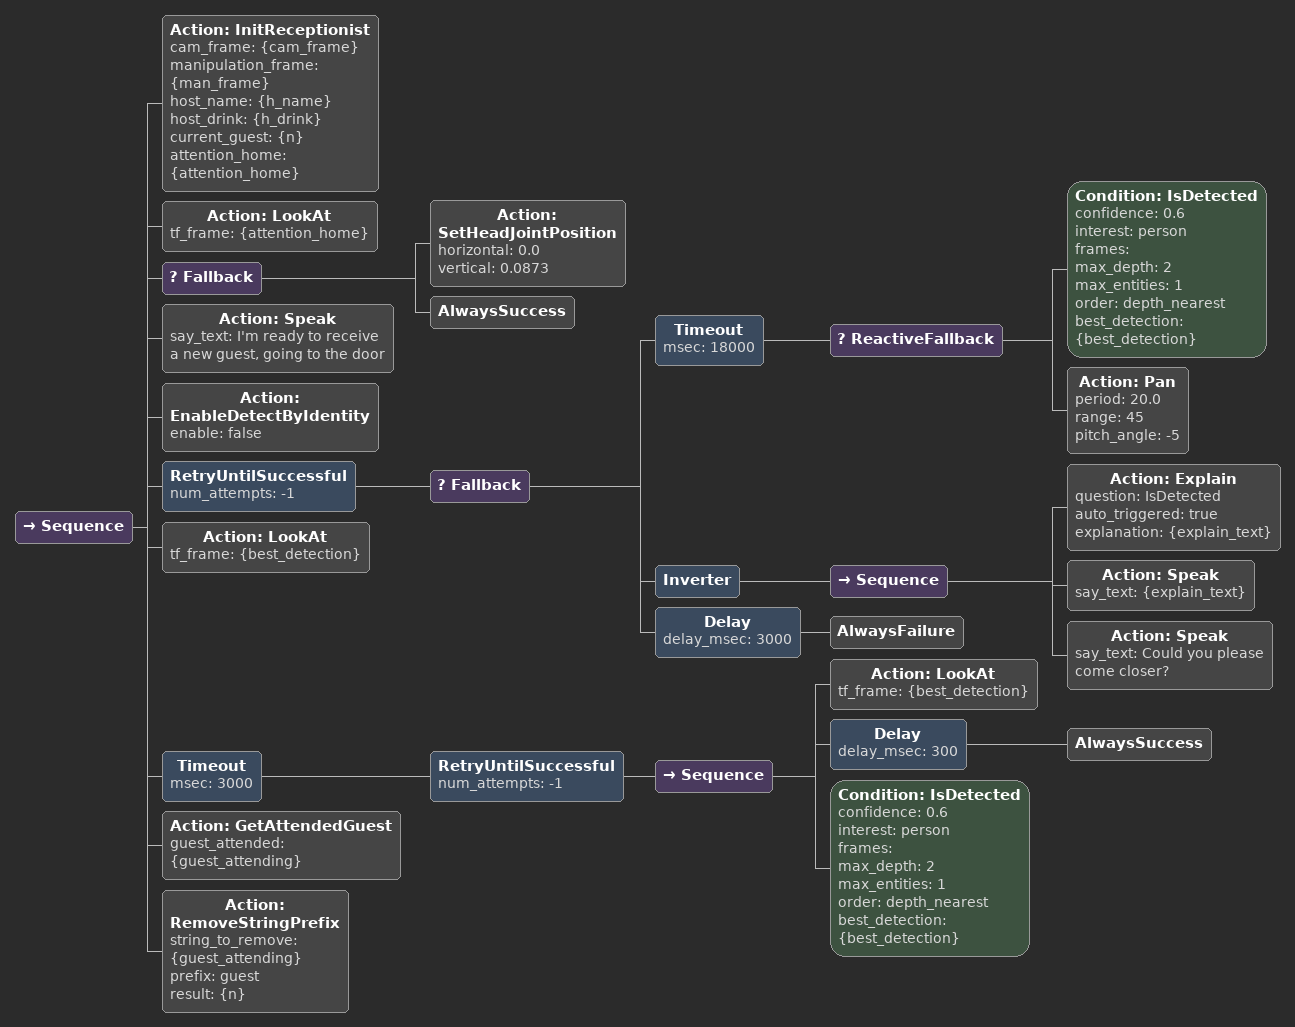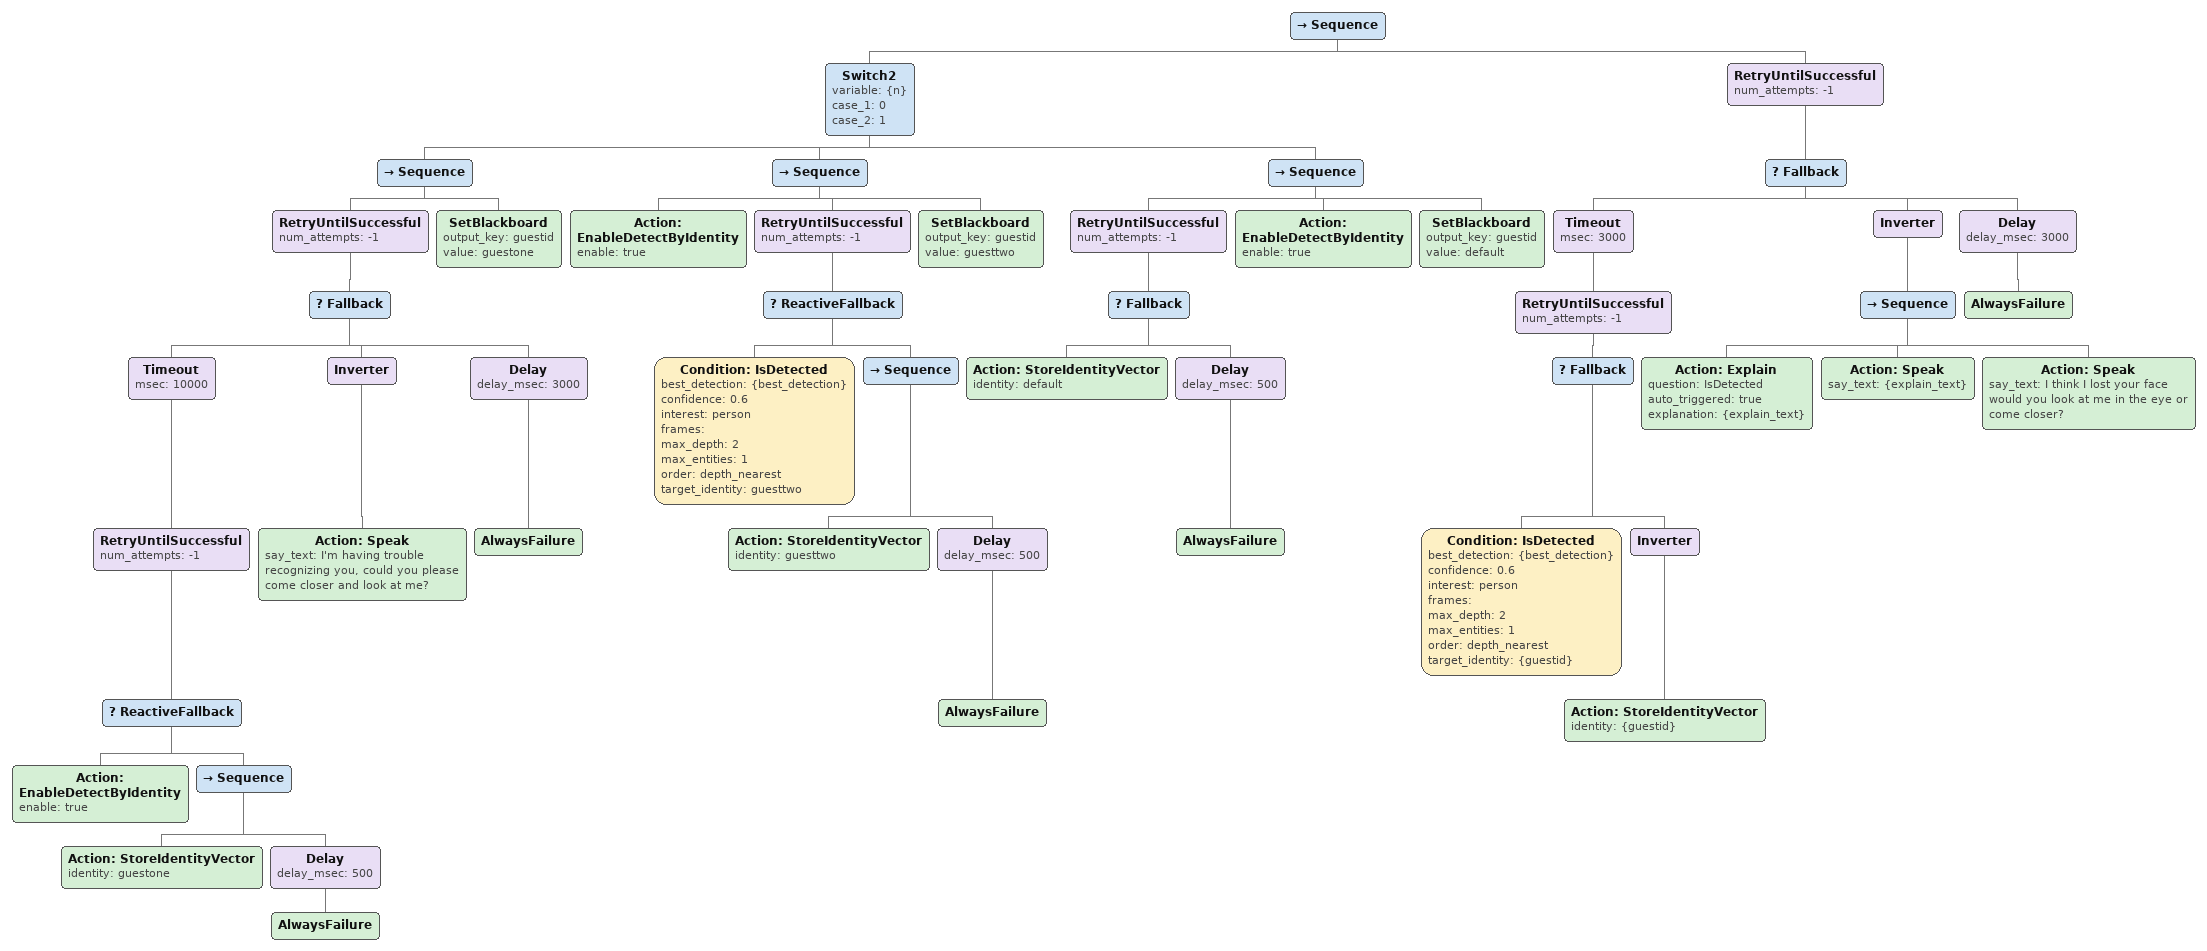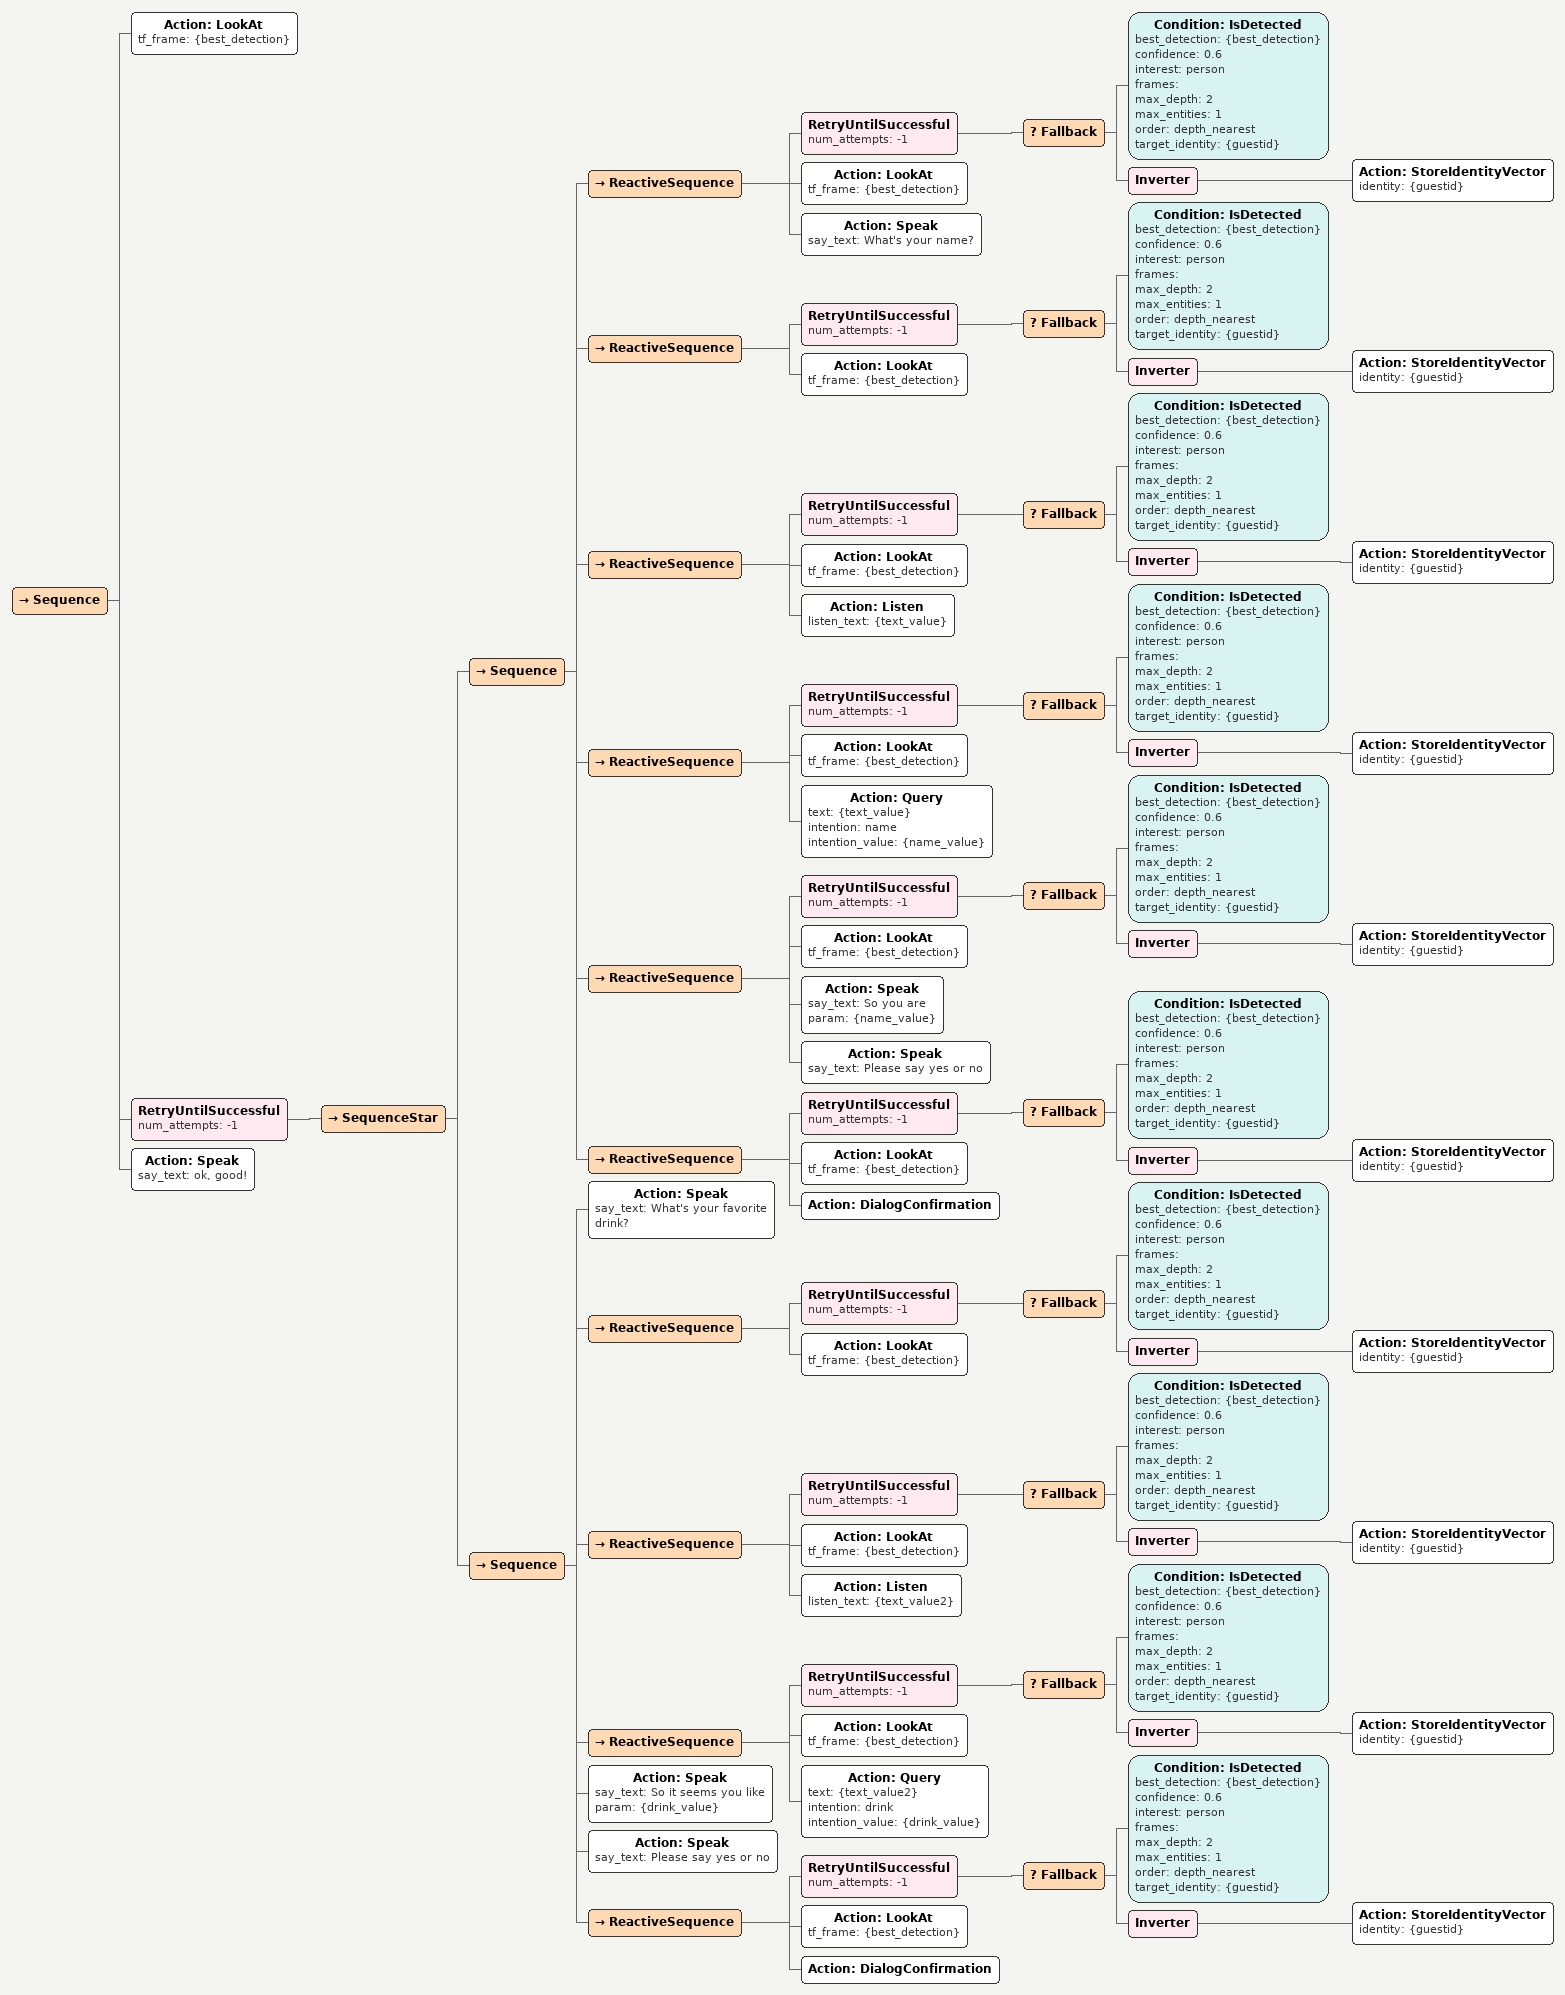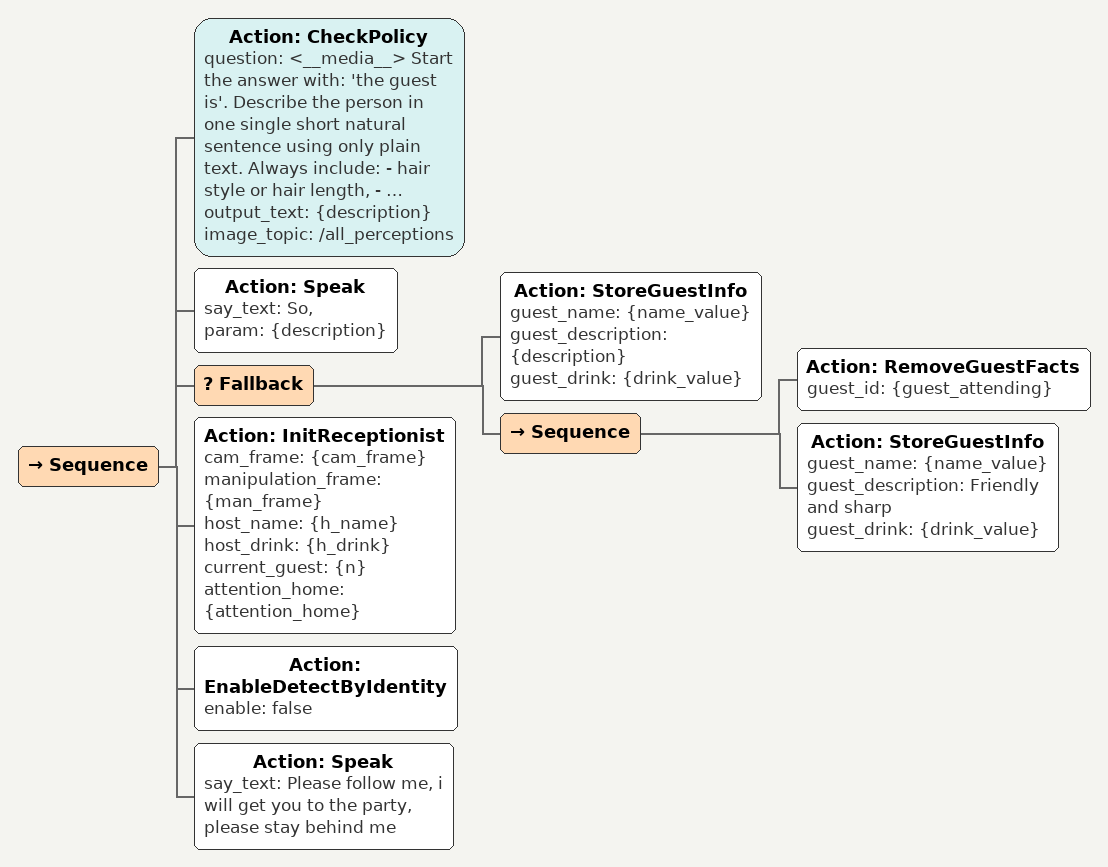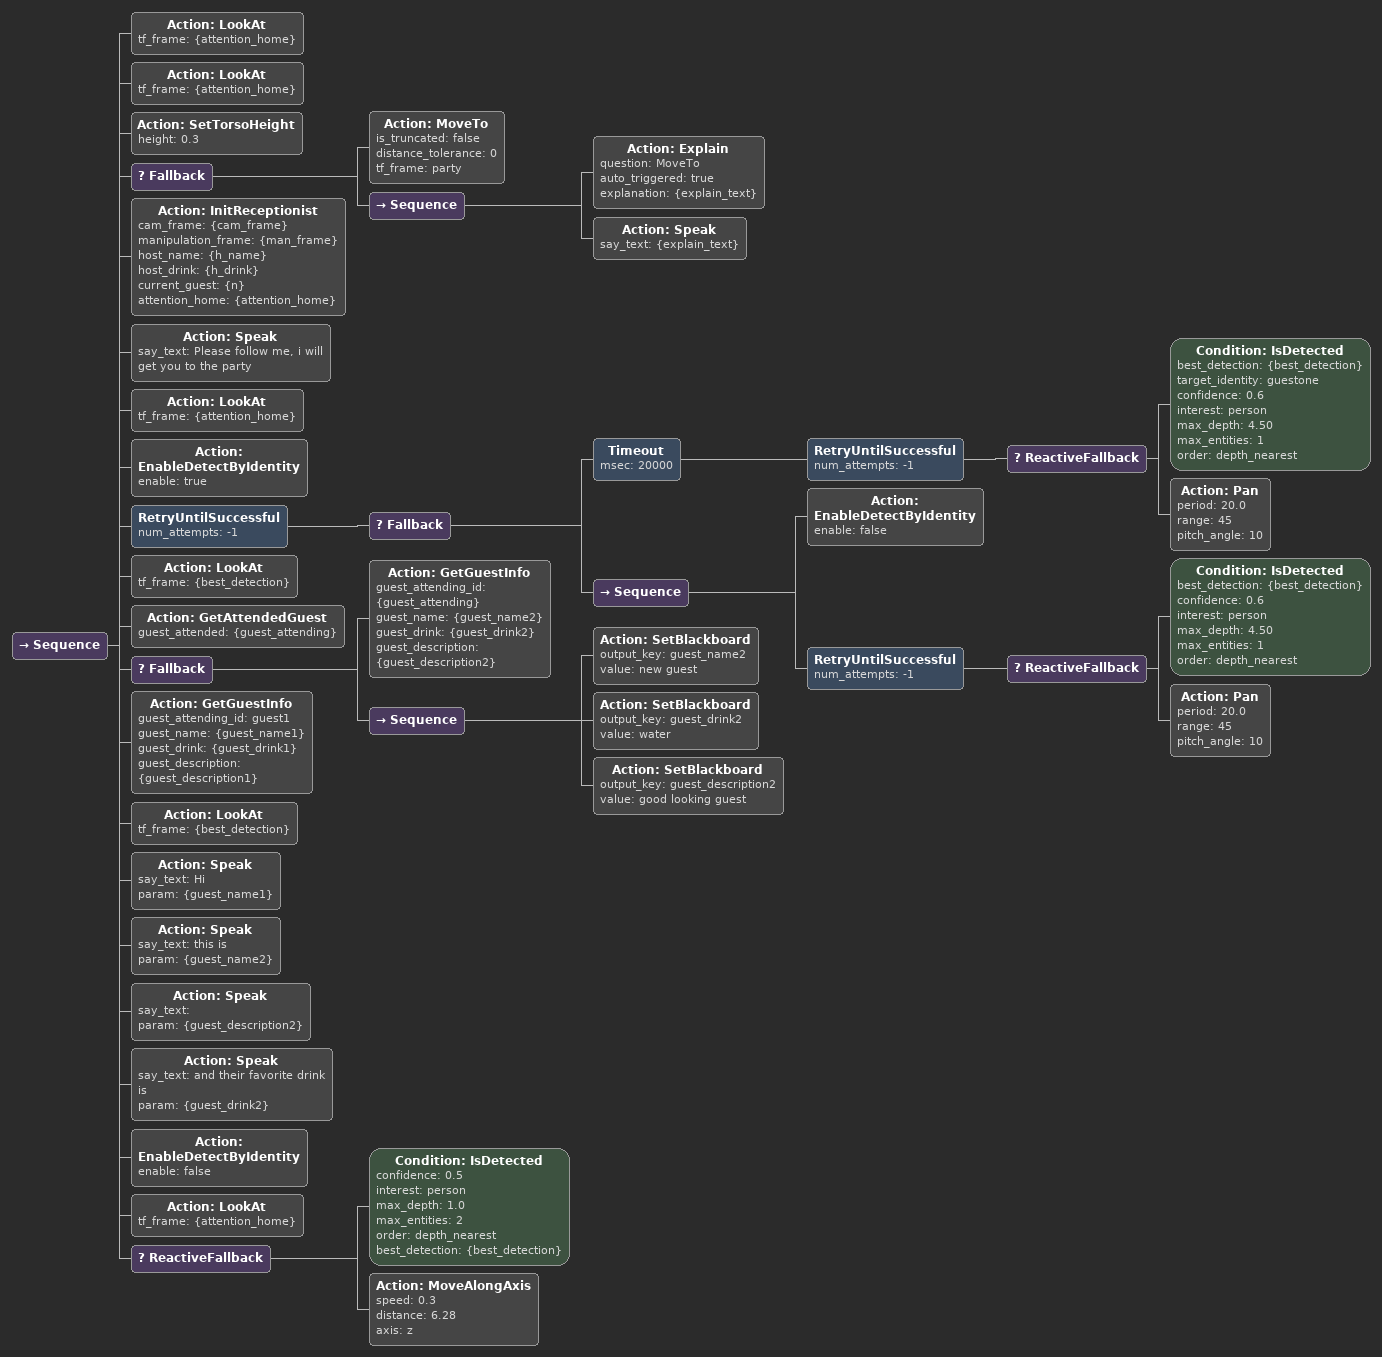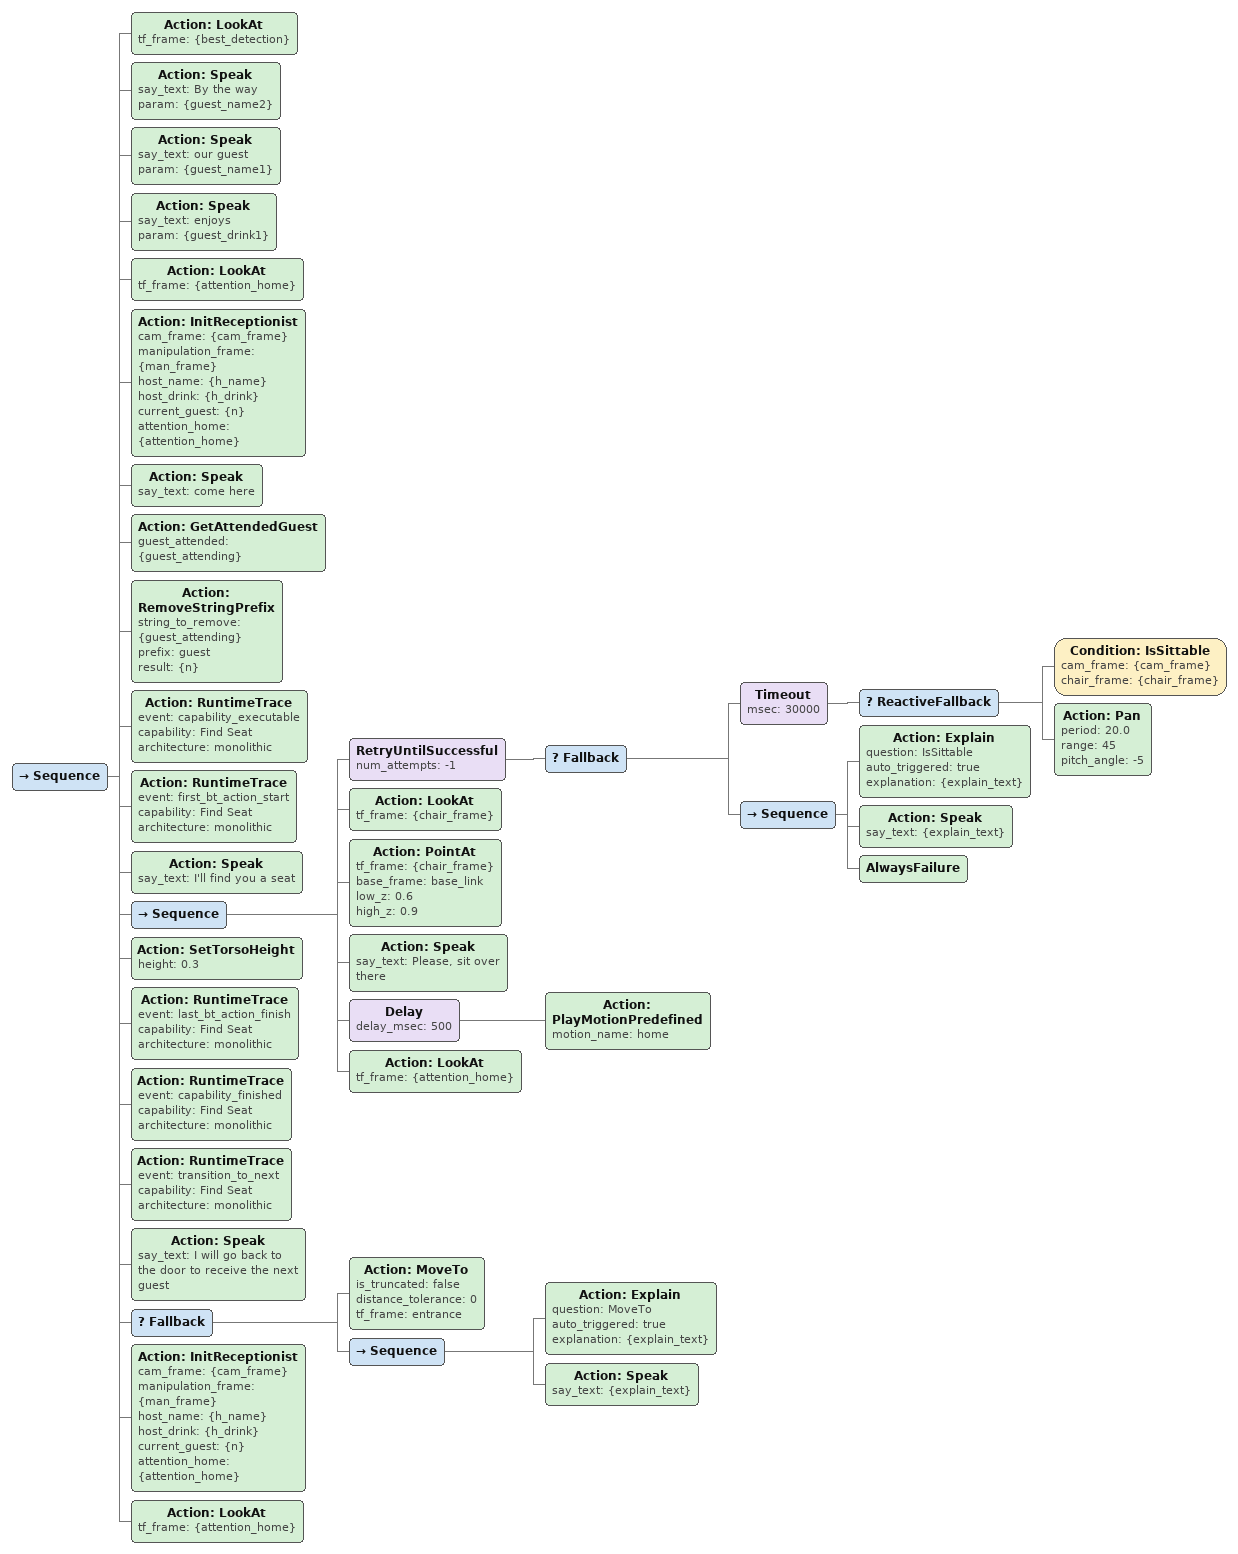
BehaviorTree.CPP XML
<Sequence>
    <Action ID="InitReceptionist" cam_frame="{cam_frame}" manipulation_frame="{man_frame}" host_name="{h_name}" host_drink="{h_drink}" current_guest="{n}" attention_home="{attention_home}"/>
    <Action ID="LookAt" tf_frame="{attention_home}"/>
    <Fallback>
        <Action ID="SetHeadJointPosition" horizontal="0.0" vertical="0.0873"/>
        <AlwaysSuccess/>
    </Fallback>
    <Action ID="Speak" say_text="I'm ready to receive a new guest, going to the door"/>
    <Action ID="EnableDetectByIdentity" enable="false"/>
    <RetryUntilSuccessful num_attempts="-1">
        <Fallback>
            <Timeout msec="18000">
                <ReactiveFallback>
                    <Condition ID="IsDetected" confidence="0.6" interest="person" frames="" max_depth="2" max_entities="1" order="depth_nearest" best_detection="{best_detection}"/>
                    <Action ID="Pan" period="20.0" range="45" pitch_angle="-5"/>
                </ReactiveFallback>
            </Timeout>
            <Inverter>
                <Sequence>
                    <Action ID="Explain" question="IsDetected" auto_triggered="true" explanation="{explain_text}"/>
                    <Action ID="Speak" say_text="{explain_text}"/>
                    <Action ID="Speak" say_text="Could you please come closer?"/>
                </Sequence>
            </Inverter>
            <Delay delay_msec="3000">
                <AlwaysFailure/>
            </Delay>
        </Fallback>
    </RetryUntilSuccessful>
    <Action ID="LookAt" tf_frame="{best_detection}"/>
    <Timeout msec="3000">
        <RetryUntilSuccessful num_attempts="-1">
            <Sequence>
                <Action ID="LookAt" tf_frame="{best_detection}"/>
                <Delay delay_msec="300">
                    <AlwaysSuccess/>
                </Delay>
                <Condition ID="IsDetected" confidence="0.6" interest="person" frames="" max_depth="2" max_entities="1" order="depth_nearest" best_detection="{best_detection}"/>
            </Sequence>
        </RetryUntilSuccessful>
    </Timeout>
    <Action ID="GetAttendedGuest" guest_attended="{guest_attending}"/>
    <Action ID="RemoveStringPrefix" string_to_remove="{guest_attending}" prefix="guest" result="{n}"/>
</Sequence>

<Sequence>
    <Switch2 variable="{n}" case_1="0" case_2="1">
        <Sequence>
            <RetryUntilSuccessful num_attempts="-1">
                <Fallback>
                    <Timeout msec="10000">
                        <RetryUntilSuccessful num_attempts="-1">
                            <ReactiveFallback>
                                <Action ID="EnableDetectByIdentity" enable="true"/>
                                <Sequence>
                                    <Action ID="StoreIdentityVector" identity="guestone"/>
                                    <Delay delay_msec="500">
                                        <AlwaysFailure/>
                                    </Delay>
                                </Sequence>
                            </ReactiveFallback>
                        </RetryUntilSuccessful>
                    </Timeout>
                    <Inverter>
                        <Action ID="Speak" say_text="I'm having trouble recognizing you, could you please come closer and look at me?"/>
                    </Inverter>
                    <Delay delay_msec="3000">
                        <AlwaysFailure/>
                    </Delay>
                </Fallback>
            </RetryUntilSuccessful>
            <SetBlackboard output_key="guestid" value="guestone"/>
        </Sequence>
        <Sequence>
            <Action ID="EnableDetectByIdentity" enable="true"/>
            <RetryUntilSuccessful num_attempts="-1">
                <ReactiveFallback>
                    <Condition ID="IsDetected" best_detection="{best_detection}" confidence="0.6" interest="person" frames="" max_depth="2" max_entities="1" order="depth_nearest" target_identity="guesttwo"/>
                    <Sequence>
                        <Action ID="StoreIdentityVector" identity="guesttwo"/>
                        <Delay delay_msec="500">
                            <AlwaysFailure/>
                        </Delay>
                    </Sequence>
                </ReactiveFallback>
            </RetryUntilSuccessful>
            <SetBlackboard output_key="guestid" value="guesttwo"/>
        </Sequence>
        <Sequence>
            <RetryUntilSuccessful num_attempts="-1">
                <Fallback>
                    <Action ID="StoreIdentityVector" identity="default"/>
                    <Delay delay_msec="500">
                        <AlwaysFailure/>
                    </Delay>
                </Fallback>
            </RetryUntilSuccessful>
            <Action ID="EnableDetectByIdentity" enable="true"/>
            <SetBlackboard output_key="guestid" value="default"/>
        </Sequence>
    </Switch2>
    <RetryUntilSuccessful num_attempts="-1">
        <Fallback>
            <Timeout msec="3000">
                <RetryUntilSuccessful num_attempts="-1">
                    <Fallback>
                        <Condition ID="IsDetected" best_detection="{best_detection}" confidence="0.6" interest="person" frames="" max_depth="2" max_entities="1" order="depth_nearest" target_identity="{guestid}"/>
                        <Inverter>
                            <Action ID="StoreIdentityVector" identity="{guestid}"/>
                        </Inverter>
                    </Fallback>
                </RetryUntilSuccessful>
            </Timeout>
            <Inverter>
                <Sequence>
                    <Action ID="Explain" question="IsDetected" auto_triggered="true" explanation="{explain_text}"/>
                    <Action ID="Speak" say_text="{explain_text}"/>
                    <Action ID="Speak" say_text="I think I lost your face would you look at me in the eye or come closer?"/>
                </Sequence>
            </Inverter>
            <Delay delay_msec="3000">
                <AlwaysFailure/>
            </Delay>
        </Fallback>
    </RetryUntilSuccessful>
</Sequence>

<Sequence>
    <Action ID="LookAt" tf_frame="{best_detection}"/>
    <RetryUntilSuccessful num_attempts="-1">
        <SequenceStar>
            <Sequence>
                <ReactiveSequence>
                    <RetryUntilSuccessful num_attempts="-1">
                        <Fallback>
                            <Condition ID="IsDetected" best_detection="{best_detection}" confidence="0.6" interest="person" frames="" max_depth="2" max_entities="1" order="depth_nearest" target_identity="{guestid}"/>
                            <Inverter>
                                <Action ID="StoreIdentityVector" identity="{guestid}"/>
                            </Inverter>
                        </Fallback>
                    </RetryUntilSuccessful>
                    <Action ID="LookAt" tf_frame="{best_detection}"/>
                    <Action ID="Speak" say_text="What's your name?"/>
                </ReactiveSequence>
                <ReactiveSequence>
                    <RetryUntilSuccessful num_attempts="-1">
                        <Fallback>
                            <Condition ID="IsDetected" best_detection="{best_detection}" confidence="0.6" interest="person" frames="" max_depth="2" max_entities="1" order="depth_nearest" target_identity="{guestid}"/>
                            <Inverter>
                                <Action ID="StoreIdentityVector" identity="{guestid}"/>
                            </Inverter>
                        </Fallback>
                    </RetryUntilSuccessful>
                    <Action ID="LookAt" tf_frame="{best_detection}"/>
                </ReactiveSequence>
                <ReactiveSequence>
                    <RetryUntilSuccessful num_attempts="-1">
                        <Fallback>
                            <Condition ID="IsDetected" best_detection="{best_detection}" confidence="0.6" interest="person" frames="" max_depth="2" max_entities="1" order="depth_nearest" target_identity="{guestid}"/>
                            <Inverter>
                                <Action ID="StoreIdentityVector" identity="{guestid}"/>
                            </Inverter>
                        </Fallback>
                    </RetryUntilSuccessful>
                    <Action ID="LookAt" tf_frame="{best_detection}"/>
                    <Action ID="Listen" listen_text="{text_value}"/>
                </ReactiveSequence>
                <ReactiveSequence>
                    <RetryUntilSuccessful num_attempts="-1">
                        <Fallback>
                            <Condition ID="IsDetected" best_detection="{best_detection}" confidence="0.6" interest="person" frames="" max_depth="2" max_entities="1" order="depth_nearest" target_identity="{guestid}"/>
                            <Inverter>
                                <Action ID="StoreIdentityVector" identity="{guestid}"/>
                            </Inverter>
                        </Fallback>
                    </RetryUntilSuccessful>
                    <Action ID="LookAt" tf_frame="{best_detection}"/>
                    <Action ID="Query" text="{text_value}" intention="name" intention_value="{name_value}"/>
                </ReactiveSequence>
                <ReactiveSequence>
                    <RetryUntilSuccessful num_attempts="-1">
                        <Fallback>
                            <Condition ID="IsDetected" best_detection="{best_detection}" confidence="0.6" interest="person" frames="" max_depth="2" max_entities="1" order="depth_nearest" target_identity="{guestid}"/>
                            <Inverter>
                                <Action ID="StoreIdentityVector" identity="{guestid}"/>
                            </Inverter>
                        </Fallback>
                    </RetryUntilSuccessful>
                    <Action ID="LookAt" tf_frame="{best_detection}"/>
                    <Action ID="Speak" say_text="So you are" param="{name_value}"/>
                    <Action ID="Speak" say_text="Please say yes or no"/>
                </ReactiveSequence>
                <ReactiveSequence>
                    <RetryUntilSuccessful num_attempts="-1">
                        <Fallback>
                            <Condition ID="IsDetected" best_detection="{best_detection}" confidence="0.6" interest="person" frames="" max_depth="2" max_entities="1" order="depth_nearest" target_identity="{guestid}"/>
                            <Inverter>
                                <Action ID="StoreIdentityVector" identity="{guestid}"/>
                            </Inverter>
                        </Fallback>
                    </RetryUntilSuccessful>
                    <Action ID="LookAt" tf_frame="{best_detection}"/>
                    <Action ID="DialogConfirmation"/>
                </ReactiveSequence>
            </Sequence>
            <Sequence>
                <Action ID="Speak" say_text="What's your favorite drink?"/>
                <ReactiveSequence>
                    <RetryUntilSuccessful num_attempts="-1">
                        <Fallback>
                            <Condition ID="IsDetected" best_detection="{best_detection}" confidence="0.6" interest="person" frames="" max_depth="2" max_entities="1" order="depth_nearest" target_identity="{guestid}"/>
                            <Inverter>
                                <Action ID="StoreIdentityVector" identity="{guestid}"/>
                            </Inverter>
                        </Fallback>
                    </RetryUntilSuccessful>
                    <Action ID="LookAt" tf_frame="{best_detection}"/>
                </ReactiveSequence>
                <ReactiveSequence>
                    <RetryUntilSuccessful num_attempts="-1">
                        <Fallback>
                            <Condition ID="IsDetected" best_detection="{best_detection}" confidence="0.6" interest="person" frames="" max_depth="2" max_entities="1" order="depth_nearest" target_identity="{guestid}"/>
                            <Inverter>
                                <Action ID="StoreIdentityVector" identity="{guestid}"/>
                            </Inverter>
                        </Fallback>
                    </RetryUntilSuccessful>
                    <Action ID="LookAt" tf_frame="{best_detection}"/>
                    <Action ID="Listen" listen_text="{text_value2}"/>
                </ReactiveSequence>
                <ReactiveSequence>
                    <RetryUntilSuccessful num_attempts="-1">
                        <Fallback>
                            <Condition ID="IsDetected" best_detection="{best_detection}" confidence="0.6" interest="person" frames="" max_depth="2" max_entities="1" order="depth_nearest" target_identity="{guestid}"/>
                            <Inverter>
                                <Action ID="StoreIdentityVector" identity="{guestid}"/>
                            </Inverter>
                        </Fallback>
                    </RetryUntilSuccessful>
                    <Action ID="LookAt" tf_frame="{best_detection}"/>
                    <Action ID="Query" text="{text_value2}" intention="drink" intention_value="{drink_value}"/>
                </ReactiveSequence>
                <Action ID="Speak" say_text="So it seems you like " param="{drink_value}"/>
                <Action ID="Speak" say_text="Please say yes or no"/>
                <ReactiveSequence>
                    <RetryUntilSuccessful num_attempts="-1">
                        <Fallback>
                            <Condition ID="IsDetected" best_detection="{best_detection}" confidence="0.6" interest="person" frames="" max_depth="2" max_entities="1" order="depth_nearest" target_identity="{guestid}"/>
                            <Inverter>
                                <Action ID="StoreIdentityVector" identity="{guestid}"/>
                            </Inverter>
                        </Fallback>
                    </RetryUntilSuccessful>
                    <Action ID="LookAt" tf_frame="{best_detection}"/>
                    <Action ID="DialogConfirmation"/>
                </ReactiveSequence>
            </Sequence>
        </SequenceStar>
    </RetryUntilSuccessful>
    <Action ID="Speak" say_text="ok, good!"/>
</Sequence>

<Sequence>
    <Action ID="CheckPolicy" question="&lt;__media__>                                                     Start the answer with: 'the guest is'.                                                     Describe the person in one single short natural sentence using only plain text.                                                      Always include:                                                     - hair style or hair length,                                                     - whether the person wears glasses or not,                                                     - clothing color,                                                     - and one more visible detail such as accessory, or clothing type.                                                      Strict rules:                                                     - Output exactly one brief sentence.                                                     - Output plain text only.                                                     - Do not output JSON.                                                     - Do not output bullet points.                                                     - Do not output lists.                                                      Return only the final sentence." output_text="{description}" image_topic="/all_perceptions"/>
    <Action ID="Speak" say_text="So, " param="{description}"/>
    <Fallback>
        <Action ID="StoreGuestInfo" guest_name="{name_value}" guest_description="{description}" guest_drink="{drink_value}"/>
        <Sequence>
            <Action ID="RemoveGuestFacts" guest_id="{guest_attending}"/>
            <Action ID="StoreGuestInfo" guest_name="{name_value}" guest_description="Friendly and sharp" guest_drink="{drink_value}"/>
        </Sequence>
    </Fallback>
    <Action ID="InitReceptionist" cam_frame="{cam_frame}" manipulation_frame="{man_frame}" host_name="{h_name}" host_drink="{h_drink}" current_guest="{n}" attention_home="{attention_home}"/>
    <Action ID="EnableDetectByIdentity" enable="false"/>
    <Action ID="Speak" say_text="Please follow me, i will get you to the  party, please stay behind me"/>
</Sequence>

<Sequence>
    <Action ID="LookAt" tf_frame="{attention_home}"/>
    <Action ID="LookAt" tf_frame="{attention_home}"/>
    <Action ID="SetTorsoHeight" height="0.3"/>
    <Fallback>
        <Action ID="MoveTo" is_truncated="false" distance_tolerance="0" tf_frame="party"/>
        <Sequence>
            <Action ID="Explain" question="MoveTo" auto_triggered="true" explanation="{explain_text}"/>
            <Action ID="Speak" say_text="{explain_text}"/>
        </Sequence>
    </Fallback>
    <Action ID="InitReceptionist" cam_frame="{cam_frame}" manipulation_frame="{man_frame}" host_name="{h_name}" host_drink="{h_drink}" current_guest="{n}" attention_home="{attention_home}"/>
    <Action ID="Speak" say_text="Please follow me, i will get you to the  party"/>
    <Action ID="LookAt" tf_frame="{attention_home}"/>
    <Action ID="EnableDetectByIdentity" enable="true"/>
    <RetryUntilSuccessful num_attempts="-1">
        <Fallback>
            <Timeout msec="20000">
                <RetryUntilSuccessful num_attempts="-1">
                    <ReactiveFallback>
                        <Condition ID="IsDetected" best_detection="{best_detection}" target_identity="guestone" confidence="0.6" interest="person" max_depth="4.50" max_entities="1" order="depth_nearest"/>
                        <Action ID="Pan" period="20.0" range="45" pitch_angle="10"/>
                    </ReactiveFallback>
                </RetryUntilSuccessful>
            </Timeout>
            <Sequence>
                <Action ID="EnableDetectByIdentity" enable="false"/>
                <RetryUntilSuccessful num_attempts="-1">
                    <ReactiveFallback>
                        <Condition ID="IsDetected" best_detection="{best_detection}" confidence="0.6" interest="person" max_depth="4.50" max_entities="1" order="depth_nearest"/>
                        <Action ID="Pan" period="20.0" range="45" pitch_angle="10"/>
                    </ReactiveFallback>
                </RetryUntilSuccessful>
            </Sequence>
        </Fallback>
    </RetryUntilSuccessful>
    <Action ID="LookAt" tf_frame="{best_detection}"/>
    <Action ID="GetAttendedGuest" guest_attended="{guest_attending}"/>
    <Fallback>
        <Action ID="GetGuestInfo" guest_attending_id="{guest_attending}" guest_name="{guest_name2}" guest_drink="{guest_drink2}" guest_description="{guest_description2}"/>
        <Sequence>
            <Action ID="SetBlackboard" output_key="guest_name2" value="new guest"/>
            <Action ID="SetBlackboard" output_key="guest_drink2" value="water"/>
            <Action ID="SetBlackboard" output_key="guest_description2" value="good looking guest"/>
        </Sequence>
    </Fallback>
    <Action ID="GetGuestInfo" guest_attending_id="guest1" guest_name="{guest_name1}" guest_drink="{guest_drink1}" guest_description="{guest_description1}"/>
    <Action ID="LookAt" tf_frame="{best_detection}"/>
    <Action ID="Speak" say_text="Hi" param="{guest_name1}"/>
    <Action ID="Speak" say_text=" this is" param="{guest_name2}"/>
    <Action ID="Speak" say_text=" " param="{guest_description2}"/>
    <Action ID="Speak" say_text=" and their favorite drink is" param="{guest_drink2}"/>
    <Action ID="EnableDetectByIdentity" enable="false"/>
    <Action ID="LookAt" tf_frame="{attention_home}"/>
    <ReactiveFallback>
        <Condition ID="IsDetected" confidence="0.5" interest="person" max_depth="1.0" max_entities="2" order="depth_nearest" best_detection="{best_detection}"/>
        <Action ID="MoveAlongAxis" speed="0.3" distance="6.28" axis="z"/>
    </ReactiveFallback>
</Sequence>

<Sequence>
    <Action ID="LookAt" tf_frame="{best_detection}"/>
    <Action ID="Speak" say_text=" By the way" param="{guest_name2}"/>
    <Action ID="Speak" say_text="our guest" param="{guest_name1}"/>
    <Action ID="Speak" say_text="enjoys" param="{guest_drink1}"/>
    <Action ID="LookAt" tf_frame="{attention_home}"/>
    <Action ID="InitReceptionist" cam_frame="{cam_frame}" manipulation_frame="{man_frame}" host_name="{h_name}" host_drink="{h_drink}" current_guest="{n}" attention_home="{attention_home}"/>
    <Action ID="Speak" say_text="come here"/>
    <Action ID="GetAttendedGuest" guest_attended="{guest_attending}"/>
    <Action ID="RemoveStringPrefix" string_to_remove="{guest_attending}" prefix="guest" result="{n}"/>
    <Action ID="RuntimeTrace" event="capability_executable" capability="Find Seat" architecture="monolithic"/>
    <Action ID="RuntimeTrace" event="first_bt_action_start" capability="Find Seat" architecture="monolithic"/>
    <Action ID="Speak" say_text="I'll find you a seat"/>
    <Sequence>
        <RetryUntilSuccessful num_attempts="-1">
            <Fallback>
                <Timeout msec="30000">
                    <ReactiveFallback>
                        <Condition ID="IsSittable" cam_frame="{cam_frame}" chair_frame="{chair_frame}"/>
                        <Action ID="Pan" period="20.0" range="45" pitch_angle="-5"/>
                    </ReactiveFallback>
                </Timeout>
                <Sequence>
                    <Action ID="Explain" question="IsSittable" auto_triggered="true" explanation="{explain_text}"/>
                    <Action ID="Speak" say_text="{explain_text}"/>
                    <AlwaysFailure/>
                </Sequence>
            </Fallback>
        </RetryUntilSuccessful>
        <Action ID="LookAt" tf_frame="{chair_frame}"/>
        <Action ID="PointAt" tf_frame="{chair_frame}" base_frame="base_link" low_z="0.6" high_z="0.9"/>
        <Action ID="Speak" say_text="Please, sit over there"/>
        <Delay delay_msec="500">
            <Action ID="PlayMotionPredefined" motion_name="home"/>
        </Delay>
        <Action ID="LookAt" tf_frame="{attention_home}"/>
    </Sequence>
    <Action ID="SetTorsoHeight" height="0.3"/>
    <Action ID="RuntimeTrace" event="last_bt_action_finish" capability="Find Seat" architecture="monolithic"/>
    <Action ID="RuntimeTrace" event="capability_finished" capability="Find Seat" architecture="monolithic"/>
    <Action ID="RuntimeTrace" event="transition_to_next" capability="Find Seat" architecture="monolithic"/>
    <Action ID="Speak" say_text="I will go back to the door to receive the next guest"/>
    <Fallback>
        <Action ID="MoveTo" is_truncated="false" distance_tolerance="0" tf_frame="entrance"/>
        <Sequence>
            <Action ID="Explain" question="MoveTo" auto_triggered="true" explanation="{explain_text}"/>
            <Action ID="Speak" say_text="{explain_text}"/>
        </Sequence>
    </Fallback>
    <Action ID="InitReceptionist" cam_frame="{cam_frame}" manipulation_frame="{man_frame}" host_name="{h_name}" host_drink="{h_drink}" current_guest="{n}" attention_home="{attention_home}"/>
    <Action ID="LookAt" tf_frame="{attention_home}"/>
</Sequence>
